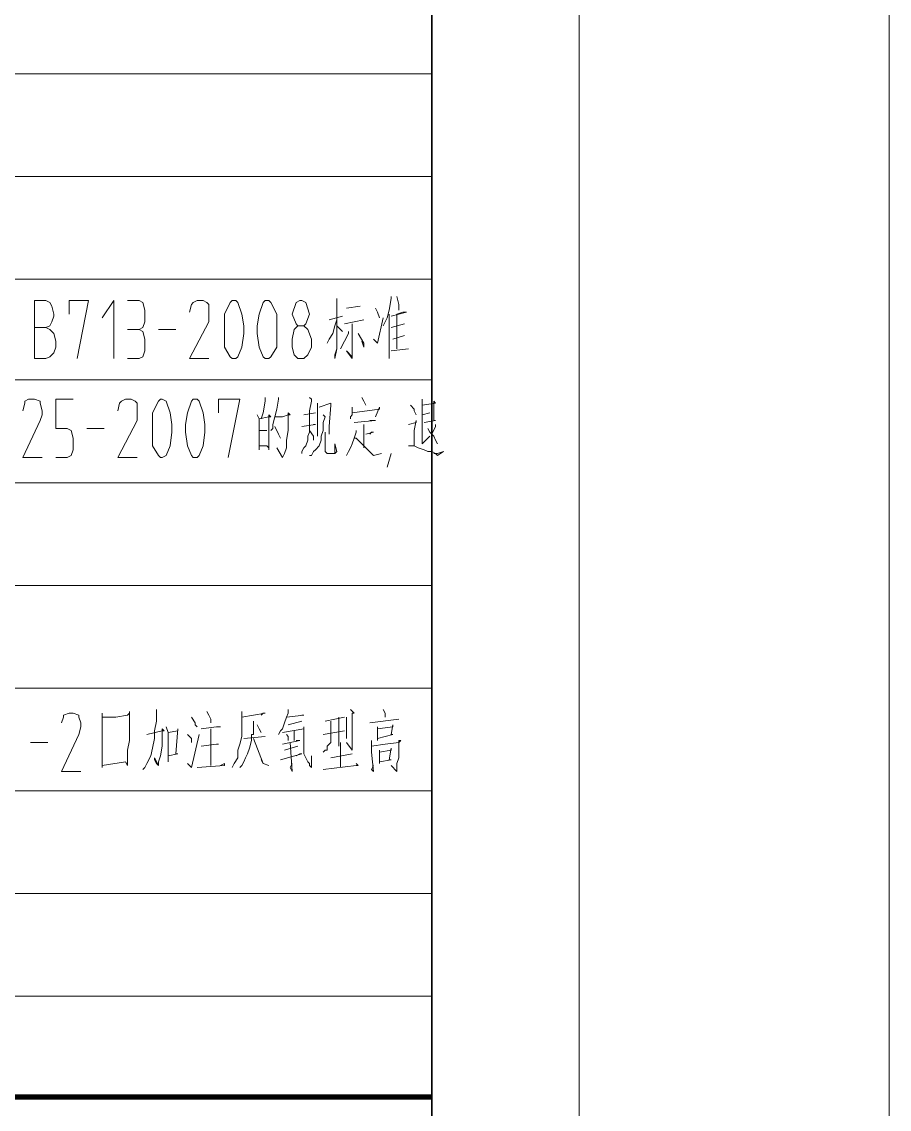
# Model space of a CAD drawing. Header units: inches. Extents: x 46040 to 48278, y -91226 to -88002.
# Drawn here: x 48062.8 to 48277.6, y -89068.4 to -88799 of the extents above; entities that cross this region are included whole.
import ezdxf

# ---------------------------------------------------------------- set-up
doc = ezdxf.new("R2010")
doc.units = ezdxf.units.IN
doc.layers.add('图层 1', color=7, linetype='Continuous')
doc.layers.add('轮廓线', color=7, linetype='Continuous')

msp = doc.modelspace()

# ---------------------------------------------------------------- linework, layer by layer
at = {"color": 4, "linetype": 'Continuous', "lineweight": 13}
for points, const_width in [([(47511.995, -89065.33), (48164.306, -89065.33)], 1.255), ([(47511.995, -89065.33), (48164.276, -89065.33)], 1.123), ([(47592.964, -89065.33), (48105.161, -89065.33)], 1.255)]:
    msp.add_lwpolyline(points, dxfattribs=dict(at, const_width=const_width))
at = {"layer": '图层 1', "lineweight": 0}
msp.add_lwpolyline([(46039.835, -88001.65), (48277.593, -88001.65), (48277.593, -91226.291), (46039.835, -91226.291), (46039.835, -88001.65)], dxfattribs=at)
at = {"layer": '轮廓线', "lineweight": 18}
for points in [[(48200.796, -88003.568), (48200.796, -91059.248)], [(47511.995, -88811.889), (48164.316, -88811.889)], [(47548.476, -88811.889), (48164.316, -88811.889)], [(47511.995, -88837.33), (48164.316, -88837.33)], [(47548.476, -88837.33), (48164.316, -88837.33)], [(47511.995, -88862.769), (48164.316, -88862.769)], [(48065.913, -88882.449), (48065.913, -88868.049), (48068.796, -88868.049), (48069.753, -88868.529), (48070.233, -88869.49), (48070.714, -88871.41), (48070.714, -88871.889), (48070.233, -88873.33), (48069.753, -88874.289), (48068.796, -88874.769)], [(48074.554, -88871.41), (48074.554, -88868.049), (48079.355, -88868.049), (48076.476, -88882.449)], [(48085.593, -88882.449), (48085.593, -88868.049), (48082.714, -88872.369)], [(48088.956, -88868.049), (48091.835, -88868.049), (48092.796, -88868.529), (48093.276, -88870.449), (48093.276, -88873.33), (48092.796, -88874.769), (48091.835, -88875.25), (48092.796, -88875.728), (48093.276, -88877.65), (48093.276, -88880.529), (48092.796, -88881.969), (48091.835, -88882.449), (48088.956, -88882.449)], [(48104.316, -88870.93), (48104.796, -88869.01), (48105.276, -88868.529), (48106.233, -88868.049), (48107.675, -88868.049), (48108.636, -88868.529), (48109.116, -88869.01), (48109.116, -88870.93), (48109.116, -88871.889), (48109.116, -88873.33), (48104.316, -88882.449), (48109.116, -88882.449)], [(48115.835, -88882.449), (48116.316, -88881.969), (48117.276, -88879.568), (48117.753, -88876.209), (48117.753, -88874.289), (48117.276, -88871.41), (48116.316, -88868.529), (48115.835, -88868.049), (48114.874, -88868.049), (48114.394, -88868.529), (48112.956, -88871.41), (48112.956, -88874.289), (48112.956, -88876.209), (48112.956, -88879.568), (48114.394, -88881.969), (48114.874, -88882.449), (48115.835, -88882.449)], [(48123.995, -88882.449), (48124.476, -88881.969), (48125.913, -88879.568), (48125.913, -88876.209), (48125.913, -88874.289), (48125.913, -88871.41), (48124.476, -88868.529), (48123.995, -88868.049), (48123.034, -88868.049), (48122.554, -88868.529), (48121.593, -88871.41), (48121.116, -88874.289), (48121.116, -88876.209), (48121.593, -88879.568), (48122.554, -88881.969), (48123.034, -88882.449), (48123.995, -88882.449)], [(48131.675, -88868.049), (48132.155, -88868.049), (48133.116, -88868.529), (48134.073, -88871.41), (48133.116, -88873.808), (48132.636, -88874.289), (48131.194, -88874.289), (48130.714, -88873.808), (48129.753, -88871.41), (48130.714, -88868.529), (48131.675, -88868.049)], [(48140.796, -88867.568), (48140.796, -88880.049), (48140.316, -88882.449), (48140.316, -88881.49), (48140.796, -88880.049)], [(48154.233, -88867.09), (48154.233, -88867.568), (48153.753, -88870.449), (48153.276, -88872.369), (48152.316, -88874.289)], [(48155.675, -88867.09), (48156.155, -88869.01), (48156.155, -88869.49), (48156.155, -88870.449)], [(48138.874, -88872.849), (48142.233, -88871.889)], [(48143.194, -88869.969), (48146.554, -88869.49)], [(48150.394, -88869.969), (48150.874, -88870.93), (48151.355, -88872.369)], [(48154.233, -88871.889), (48158.073, -88870.93), (48157.593, -88870.93), (48157.116, -88870.93), (48155.675, -88871.41), (48155.675, -88880.049)], [(48131.194, -88882.449), (48130.233, -88881.49), (48129.753, -88879.568), (48129.753, -88877.65), (48130.233, -88875.25), (48131.194, -88874.289), (48132.636, -88874.289), (48133.593, -88875.25), (48134.554, -88877.65), (48134.554, -88879.568), (48133.593, -88881.49), (48132.636, -88882.449), (48131.194, -88882.449)], [(48140.796, -88872.849), (48140.316, -88874.289), (48139.835, -88876.209), (48138.874, -88877.65), (48138.394, -88878.609)], [(48140.796, -88874.289), (48142.233, -88875.728)], [(48142.714, -88873.808), (48147.515, -88872.849)], [(48144.636, -88873.808), (48144.636, -88874.769), (48144.636, -88880.529), (48144.636, -88881.969), (48144.636, -88882.449), (48143.194, -88880.529), (48144.636, -88881.969)], [(48149.913, -88877.65), (48149.913, -88877.65), (48150.874, -88878.609), (48152.316, -88872.369)], [(48154.233, -88874.769), (48157.593, -88873.808)], [(48065.913, -88874.769), (48068.796, -88874.769), (48069.753, -88875.25), (48070.714, -88876.209), (48071.194, -88878.129), (48071.194, -88879.568), (48070.714, -88881.01), (48069.753, -88881.969), (48068.796, -88882.449), (48065.913, -88882.449)], [(48088.956, -88875.25), (48091.835, -88875.25)], [(48096.636, -88875.25), (48100.956, -88875.25)], [(48143.675, -88875.728), (48143.675, -88876.209), (48141.753, -88880.049)], [(48146.073, -88876.209), (48147.515, -88878.609), (48147.515, -88879.568), (48147.034, -88878.129)], [(48154.714, -88877.65), (48157.593, -88876.689)], [(48154.233, -88880.529), (48158.554, -88880.049)], [(48063.034, -88895.41), (48063.515, -88893.49), (48063.515, -88893.01), (48064.476, -88892.529), (48065.913, -88892.529), (48067.355, -88893.01), (48067.355, -88893.49), (48067.835, -88895.41), (48067.835, -88896.369), (48067.355, -88897.808), (48063.034, -88906.93), (48067.835, -88906.93)], [(48071.194, -88906.93), (48074.073, -88906.93), (48075.034, -88906.449), (48075.515, -88905.01), (48075.515, -88902.129), (48075.034, -88900.209), (48074.073, -88899.728), (48071.194, -88899.728), (48071.194, -88892.529), (48075.515, -88892.529)], [(48086.554, -88895.41), (48087.034, -88893.49), (48087.515, -88893.01), (48088.476, -88892.529), (48089.913, -88892.529), (48090.874, -88893.01), (48091.355, -88893.49), (48091.355, -88895.41), (48091.355, -88896.369), (48091.355, -88897.808), (48086.554, -88906.93), (48091.355, -88906.93)], [(48097.593, -88906.93), (48098.554, -88906.449), (48099.515, -88904.049), (48099.995, -88900.689), (48099.995, -88898.769), (48099.515, -88895.889), (48098.554, -88893.01), (48097.593, -88892.529), (48097.116, -88892.529), (48096.636, -88893.01), (48095.194, -88895.889), (48095.194, -88898.769), (48095.194, -88900.689), (48095.194, -88904.049), (48096.636, -88906.449), (48097.116, -88906.93), (48097.593, -88906.93)], [(48106.233, -88906.93), (48106.714, -88906.449), (48107.675, -88904.049), (48108.155, -88900.689), (48108.155, -88898.769), (48107.675, -88895.889), (48106.714, -88893.01), (48106.233, -88892.529), (48105.276, -88892.529), (48104.796, -88893.01), (48103.835, -88895.889), (48103.355, -88898.769), (48103.355, -88900.689), (48103.835, -88904.049), (48104.796, -88906.449), (48105.276, -88906.93), (48106.233, -88906.93)], [(48111.515, -88895.889), (48111.515, -88892.529), (48116.796, -88892.529), (48113.913, -88906.93)], [(48123.034, -88892.049), (48123.034, -88893.01), (48122.554, -88895.889), (48122.073, -88897.33)], [(48126.394, -88892.049), (48126.394, -88892.529), (48125.913, -88894.93), (48125.433, -88896.849), (48124.956, -88898.769), (48124.956, -88899.728), (48124.476, -88900.209)], [(48134.073, -88892.049), (48134.554, -88892.529), (48134.554, -88893.01), (48134.073, -88895.41), (48134.073, -88897.33), (48134.073, -88898.289), (48134.073, -88899.728), (48134.073, -88900.689), (48133.593, -88901.65), (48133.593, -88902.609), (48133.116, -88904.049), (48132.636, -88904.529), (48132.155, -88905.49), (48132.155, -88905.969)], [(48135.995, -88893.49), (48135.995, -88893.969), (48135.995, -88900.209), (48135.995, -88901.65), (48135.995, -88901.17), (48135.995, -88899.728)], [(48136.476, -88894.449), (48139.355, -88893.49), (48139.355, -88893.969), (48138.874, -88899.25), (48138.874, -88901.17), (48138.874, -88900.209), (48138.874, -88899.728)], [(48147.034, -88892.049), (48147.515, -88893.01), (48147.995, -88893.969)], [(48161.913, -88892.529), (48161.913, -88893.969), (48161.913, -88903.09), (48161.913, -88903.568), (48163.835, -88901.65)], [(48161.913, -88893.969), (48165.276, -88893.49), (48164.796, -88893.01), (48164.796, -88897.808), (48165.276, -88897.808), (48162.394, -88898.289)], [(48132.636, -88896.369), (48135.515, -88895.889)], [(48144.636, -88894.449), (48144.636, -88895.41), (48144.636, -88895.889), (48144.636, -88896.369), (48144.155, -88896.849), (48144.155, -88897.33)], [(48144.636, -88895.889), (48151.355, -88894.93), (48151.355, -88894.449), (48150.394, -88896.849)], [(48159.034, -88893.969), (48159.995, -88894.93), (48159.995, -88895.41), (48160.476, -88896.369)], [(48163.835, -88895.889), (48161.913, -88896.369)], [(48121.116, -88896.369), (48121.593, -88897.33), (48121.593, -88900.209), (48121.593, -88902.609), (48121.593, -88905.01), (48121.593, -88904.049), (48123.515, -88904.049), (48123.995, -88904.529), (48123.995, -88905.01), (48123.995, -88901.65), (48123.995, -88896.849), (48123.995, -88896.369), (48124.476, -88896.849), (48123.995, -88896.849), (48121.593, -88897.33)], [(48132.155, -88899.25), (48135.515, -88898.769), (48135.034, -88898.769)], [(48137.433, -88896.369), (48137.913, -88896.849), (48137.433, -88898.289), (48137.433, -88900.209), (48136.956, -88901.65), (48136.956, -88902.609), (48136.476, -88904.049), (48135.515, -88905.01), (48135.034, -88905.49), (48134.554, -88906.449), (48134.073, -88906.449)], [(48145.116, -88898.289), (48150.394, -88897.808), (48149.913, -88897.808), (48148.956, -88897.808)], [(48147.515, -88898.769), (48147.515, -88899.25), (48147.515, -88904.529)], [(48158.554, -88898.769), (48160.476, -88898.289), (48160.476, -88897.808), (48159.995, -88900.209), (48159.995, -88900.689), (48159.995, -88901.65), (48159.995, -88902.129), (48159.995, -88903.09), (48159.995, -88904.049)], [(48165.276, -88898.769), (48165.276, -88899.25), (48164.316, -88901.17)], [(48078.874, -88899.728), (48083.194, -88899.728)], [(48121.593, -88900.209), (48123.515, -88900.209)], [(48125.433, -88899.25), (48126.394, -88901.17), (48126.874, -88902.129)], [(48134.073, -88900.209), (48135.034, -88901.65), (48135.034, -88902.609)], [(48137.913, -88900.689), (48137.913, -88901.17), (48137.913, -88901.65), (48137.913, -88905.01), (48137.913, -88905.49), (48138.394, -88905.969), (48138.874, -88905.969), (48139.835, -88905.969), (48140.316, -88905.969), (48140.796, -88905.49), (48140.316, -88903.568), (48140.316, -88905.969)], [(48145.593, -88900.209), (48145.593, -88900.689), (48145.116, -88902.129), (48144.636, -88903.568), (48144.155, -88904.529), (48143.675, -88905.49), (48143.194, -88906.449)], [(48147.995, -88901.17), (48147.995, -88901.17), (48149.913, -88900.689), (48149.433, -88900.689), (48148.956, -88901.17)], [(48163.355, -88899.728), (48163.835, -88900.689), (48164.796, -88901.65), (48165.276, -88902.609), (48165.753, -88903.568)], [(48158.554, -88904.049), (48159.034, -88904.049), (48159.515, -88904.049), (48159.995, -88904.049), (48160.956, -88904.529), (48162.394, -88905.01), (48163.355, -88905.49), (48164.316, -88905.49), (48165.276, -88905.969), (48165.753, -88906.449), (48167.194, -88905.49), (48165.753, -88905.969), (48164.796, -88905.969)], [(48153.276, -88909.33), (48154.233, -88905.969)], [(48072.636, -88972.689), (48073.116, -88971.25), (48073.116, -88970.769), (48074.554, -88970.289), (48075.515, -88970.289), (48076.956, -88970.769), (48076.956, -88971.25), (48077.433, -88972.689), (48077.433, -88973.65), (48076.956, -88975.568), (48072.636, -88984.689), (48077.433, -88984.689)], [(48082.714, -88970.289), (48082.714, -88971.25), (48082.714, -88981.33), (48082.714, -88983.728), (48082.714, -88983.25), (48088.476, -88982.289), (48088.956, -88983.25), (48088.956, -88981.808), (48088.956, -88979.41), (48089.433, -88977.01), (48089.433, -88969.808), (48089.433, -88970.289), (48088.956, -88970.769), (48086.073, -88971.25), (48082.714, -88971.25)], [(48096.155, -88969.33), (48096.155, -88970.289), (48096.155, -88972.209), (48095.675, -88974.609), (48095.675, -88975.09), (48095.675, -88976.529), (48095.194, -88978.93), (48094.714, -88980.849), (48093.753, -88982.769), (48093.276, -88983.728), (48092.796, -88984.209)], [(48104.796, -88971.25), (48105.753, -88972.689), (48105.753, -88973.17), (48106.233, -88973.65)], [(48108.636, -88969.808), (48109.116, -88970.769), (48109.593, -88971.728), (48109.593, -88972.209), (48109.593, -88972.689)], [(48117.276, -88969.808), (48117.276, -88970.769), (48117.276, -88973.65), (48117.276, -88976.049), (48116.796, -88977.969), (48116.316, -88979.41), (48116.316, -88981.33), (48115.355, -88982.769), (48114.874, -88983.728)], [(48117.276, -88971.25), (48123.034, -88970.289), (48122.554, -88970.289), (48122.073, -88970.769)], [(48128.796, -88969.33), (48128.796, -88970.289), (48128.316, -88971.25), (48127.835, -88972.689), (48127.355, -88974.129), (48126.874, -88974.609), (48126.394, -88975.568)], [(48128.316, -88971.25), (48132.636, -88970.769), (48132.155, -88970.769)], [(48137.913, -88972.209), (48142.714, -88971.25)], [(48141.276, -88971.25), (48141.276, -88978.449)], [(48143.194, -88971.25), (48143.194, -88976.529)], [(48152.316, -88969.33), (48152.796, -88970.289), (48152.796, -88971.25)], [(48093.753, -88975.568), (48097.593, -88974.609), (48098.073, -88974.609), (48097.593, -88974.129), (48097.593, -88976.049), (48097.593, -88978.449), (48097.116, -88980.849), (48096.636, -88982.289), (48096.636, -88983.25), (48096.155, -88982.769), (48095.675, -88981.808), (48095.675, -88981.33), (48096.636, -88983.25), (48096.636, -88982.769)], [(48098.554, -88973.65), (48099.034, -88975.09), (48099.034, -88979.41), (48099.034, -88982.289), (48099.034, -88981.33), (48099.034, -88980.849), (48101.433, -88980.369), (48100.956, -88980.369), (48101.433, -88974.129), (48101.433, -88974.609), (48099.034, -88975.09)], [(48107.194, -88974.129), (48111.034, -88973.65), (48111.995, -88973.65), (48111.515, -88973.65)], [(48109.593, -88974.129), (48109.593, -88983.25)], [(48120.155, -88972.209), (48120.155, -88972.689), (48120.155, -88973.17), (48120.155, -88975.568), (48119.675, -88975.568), (48119.675, -88977.01), (48119.194, -88978.93), (48118.714, -88980.369), (48118.233, -88981.33), (48117.753, -88982.289), (48117.276, -88983.25), (48116.796, -88983.728)], [(48132.155, -88972.209), (48132.155, -88972.209), (48128.796, -88973.17)], [(48139.355, -88972.209), (48139.355, -88975.09), (48139.355, -88976.049), (48139.355, -88976.529), (48139.355, -88977.49), (48138.874, -88977.969), (48138.394, -88978.449), (48138.394, -88979.41), (48137.913, -88979.41), (48137.433, -88979.889)], [(48148.956, -88972.689), (48156.155, -88971.728)], [(48150.874, -88973.65), (48150.874, -88974.129), (48150.874, -88977.01), (48150.874, -88976.529), (48154.714, -88975.568), (48154.233, -88975.568), (48154.714, -88973.17), (48154.714, -88973.65), (48150.874, -88974.129)], [(48103.835, -88975.568), (48104.316, -88976.049), (48104.796, -88976.529), (48104.796, -88977.01), (48104.796, -88977.49)], [(48103.835, -88982.769), (48104.796, -88983.728), (48106.714, -88975.568)], [(48117.753, -88976.529), (48123.034, -88976.049)], [(48127.355, -88977.969), (48131.675, -88977.01), (48131.194, -88977.01), (48130.714, -88977.01)], [(48128.316, -88975.568), (48128.796, -88976.049), (48128.796, -88977.01)], [(48130.233, -88974.609), (48130.233, -88975.568), (48130.233, -88977.01)], [(48137.433, -88975.568), (48142.714, -88974.609)], [(48149.913, -88983.25), (48149.433, -88984.209), (48149.913, -88984.689), (48149.433, -88979.889), (48149.433, -88978.449), (48149.433, -88977.01)], [(48149.433, -88978.449), (48152.796, -88977.969), (48156.155, -88977.49), (48156.155, -88977.01), (48156.636, -88977.01), (48156.155, -88977.49), (48156.155, -88981.33), (48155.675, -88982.769), (48155.675, -88983.728), (48155.675, -88984.689), (48154.233, -88983.25)], [(48064.956, -88977.49), (48069.276, -88977.49)], [(48131.194, -88978.449), (48127.835, -88979.41)], [(48129.276, -88977.49), (48129.753, -88984.689), (48129.276, -88983.728), (48129.753, -88982.769)], [(48141.753, -88977.49), (48141.753, -88977.969), (48141.753, -88983.728)], [(48151.355, -88979.41), (48151.355, -88979.889), (48151.355, -88982.769), (48151.355, -88982.289), (48154.233, -88981.808), (48153.753, -88981.808), (48154.233, -88978.93), (48154.233, -88979.41), (48151.355, -88979.889)], [(48126.874, -88981.808), (48132.155, -88980.369), (48131.675, -88980.369), (48130.714, -88980.849)], [(48139.355, -88981.33), (48144.636, -88980.369)], [(48106.233, -88983.728), (48112.956, -88983.25), (48112.956, -88982.769), (48111.995, -88983.25)], [(48145.593, -88982.769), (48146.073, -88983.25), (48145.593, -88983.25), (48137.433, -88984.209)]]:
    msp.add_lwpolyline(points, dxfattribs=at)
at = {"layer": '轮廓线', "lineweight": 35}
for points in [[(48164.316, -88039.568), (48164.316, -91022.767)], [(47511.995, -89065.33), (48164.316, -89065.33)], [(47511.995, -89065.33), (48164.316, -89065.33)]]:
    msp.add_lwpolyline(points, dxfattribs=at)
at = {"layer": '轮廓线', "lineweight": 5}
for points in [[(47511.995, -88887.728), (48164.316, -88887.728)], [(47511.995, -88913.17), (48164.316, -88913.17)], [(47511.995, -88938.609), (48164.316, -88938.609)], [(47511.995, -88964.049), (48164.316, -88964.049)], [(47511.995, -88989.49), (48164.316, -88989.49)], [(47511.995, -89014.93), (48164.316, -89014.93)], [(47511.995, -89040.369), (48164.316, -89040.369)], [(47548.476, -89040.369), (48164.316, -89040.369)]]:
    msp.add_lwpolyline(points, dxfattribs=at)
at = {"layer": '轮廓线', "lineweight": 18}
for points, knots in [([(48153.753, -88871.41), (48153.753, -88871.41), (48153.753, -88879.568), (48153.753, -88879.568), (48153.753, -88879.568), (48153.753, -88881.49), (48153.753, -88881.49), (48153.753, -88881.49), (48153.753, -88882.449), (48153.753, -88882.449), (48153.753, -88882.449), (48153.753, -88881.49), (48153.753, -88881.49)], [0, 0, 0, 0, 1, 1, 1, 2, 2, 2, 3, 3, 3, 4, 4, 4, 4]), ([(48125.433, -88896.849), (48125.433, -88896.849), (48127.355, -88896.849), (48127.355, -88896.849), (48127.355, -88896.849), (48128.796, -88896.369), (48128.796, -88896.369), (48128.796, -88896.369), (48129.276, -88896.369), (48129.276, -88896.369), (48129.276, -88896.369), (48128.796, -88895.889), (48128.796, -88895.889), (48128.796, -88895.889), (48128.796, -88898.289), (48128.796, -88898.289), (48128.796, -88898.289), (48128.796, -88900.209), (48128.796, -88900.209), (48128.796, -88900.209), (48128.316, -88902.609), (48128.316, -88902.609), (48128.316, -88902.609), (48128.316, -88904.529), (48128.316, -88904.529), (48128.316, -88904.529), (48127.835, -88905.969), (48127.835, -88905.969), (48127.835, -88905.969), (48127.355, -88906.93), (48127.355, -88906.93), (48127.355, -88906.93), (48125.913, -88904.529), (48125.913, -88904.529), (48125.913, -88904.529), (48127.355, -88906.93), (48127.355, -88906.93)], [0, 0, 0, 0, 1, 1, 1, 2, 2, 2, 3, 3, 3, 4, 4, 4, 5, 5, 5, 6, 6, 6, 7, 7, 7, 8, 8, 8, 9, 9, 9, 10, 10, 10, 11, 11, 11, 12, 12, 12, 12]), ([(48145.116, -88902.129), (48145.116, -88902.129), (48145.593, -88902.129), (48145.593, -88902.129), (48145.593, -88902.129), (48149.913, -88906.449), (48149.913, -88906.449), (48149.913, -88906.449), (48151.835, -88905.969), (48151.835, -88905.969), (48151.835, -88905.969), (48149.913, -88906.449), (48149.913, -88906.449), (48149.913, -88906.449), (48149.433, -88905.969), (48149.433, -88905.969)], [0, 0, 0, 0, 1, 1, 1, 2, 2, 2, 3, 3, 3, 4, 4, 4, 5, 5, 5, 5]), ([(48144.155, -88969.33), (48144.155, -88969.33), (48145.116, -88970.289), (48145.116, -88970.289), (48145.116, -88970.289), (48144.636, -88970.289), (48144.636, -88970.289), (48144.636, -88970.289), (48144.636, -88979.41), (48144.636, -88979.41), (48144.636, -88979.41), (48143.194, -88977.49), (48143.194, -88977.49), (48143.194, -88977.49), (48144.636, -88979.41), (48144.636, -88979.41)], [0, 0, 0, 0, 1, 1, 1, 2, 2, 2, 3, 3, 3, 4, 4, 4, 5, 5, 5, 5]), ([(48121.116, -88973.17), (48121.116, -88973.17), (48121.593, -88974.129), (48121.593, -88974.129), (48121.593, -88974.129), (48122.073, -88975.09), (48122.073, -88975.09), (48122.073, -88975.09), (48121.593, -88974.129), (48121.593, -88974.129)], [0, 0, 0, 0, 1, 1, 1, 2, 2, 2, 3, 3, 3, 3]), ([(48127.355, -88975.09), (48127.355, -88975.09), (48132.636, -88974.129), (48132.636, -88974.129), (48132.636, -88974.129), (48132.636, -88973.65), (48132.636, -88973.65), (48132.636, -88973.65), (48132.636, -88974.609), (48132.636, -88974.609), (48132.636, -88974.609), (48132.636, -88975.568), (48132.636, -88975.568), (48132.636, -88975.568), (48132.636, -88977.01), (48132.636, -88977.01), (48132.636, -88977.01), (48132.636, -88978.449), (48132.636, -88978.449), (48132.636, -88978.449), (48132.636, -88979.41), (48132.636, -88979.41), (48132.636, -88979.41), (48132.636, -88980.369), (48132.636, -88980.369), (48132.636, -88980.369), (48133.116, -88981.33), (48133.116, -88981.33), (48133.116, -88981.33), (48133.593, -88982.289), (48133.593, -88982.289), (48133.593, -88982.289), (48134.073, -88982.769), (48134.073, -88982.769), (48134.073, -88982.769), (48134.073, -88983.25), (48134.073, -88983.25), (48134.073, -88983.25), (48134.554, -88983.728), (48134.554, -88983.728), (48134.554, -88983.728), (48134.554, -88980.849), (48134.554, -88980.849), (48134.554, -88980.849), (48134.554, -88983.728), (48134.554, -88983.728)], [0, 0, 0, 0, 1, 1, 1, 2, 2, 2, 3, 3, 3, 4, 4, 4, 5, 5, 5, 6, 6, 6, 7, 7, 7, 8, 8, 8, 9, 9, 9, 10, 10, 10, 11, 11, 11, 12, 12, 12, 13, 13, 13, 14, 14, 14, 15, 15, 15, 15]), ([(48120.155, -88976.529), (48120.155, -88976.529), (48122.554, -88982.769), (48122.554, -88982.769), (48122.554, -88982.769), (48123.995, -88983.25), (48123.995, -88983.25), (48123.995, -88983.25), (48122.554, -88982.769), (48122.554, -88982.769), (48122.554, -88982.769), (48122.073, -88981.808), (48122.073, -88981.808)], [0, 0, 0, 0, 1, 1, 1, 2, 2, 2, 3, 3, 3, 4, 4, 4, 4]), ([(48107.194, -88978.449), (48107.194, -88978.449), (48111.034, -88977.969), (48111.034, -88977.969), (48111.034, -88977.969), (48111.515, -88977.969), (48111.515, -88977.969), (48111.515, -88977.969), (48111.034, -88977.969), (48111.034, -88977.969)], [0, 0, 0, 0, 1, 1, 1, 2, 2, 2, 3, 3, 3, 3])]:
    msp.add_open_spline(points, degree=3, knots=knots, dxfattribs=at)

doc.saveas('drawing.dxf')
